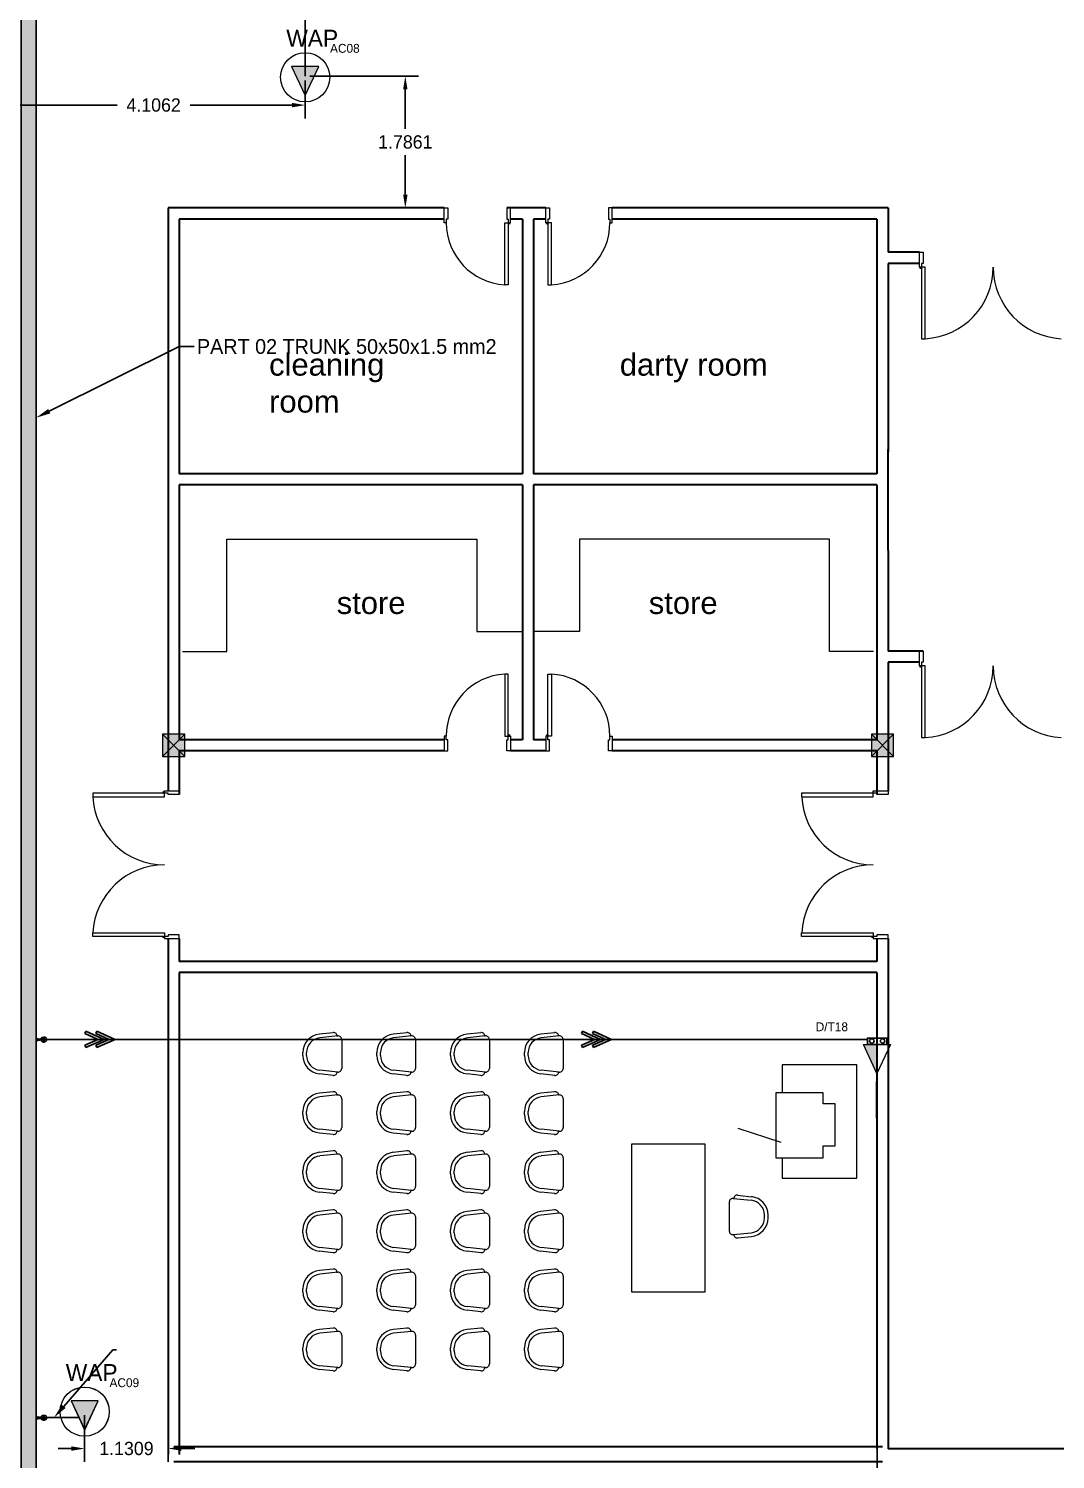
# Model space of a CAD drawing. Extents: x -3700 to 3801, y 313 to 399.
# Drawn here: x 15.43 to 29.34, y 348.53 to 367.9 of the extents above; entities that cross this region are included whole.
import ezdxf
from ezdxf import colors
from ezdxf.entities.mleader import LeaderData, LeaderLine
from ezdxf.enums import TextEntityAlignment as Align
from ezdxf.math import Vec2, Vec3

# ---------------------------------------------------------------- set-up
doc = ezdxf.new("R2010")
doc.units = 0
doc.header["$LTSCALE"] = 0.15
doc.linetypes.add('CONTINOUS', pattern=[0])
doc.layers.get('0').update_dxf_attribs({"color": 252})
doc.layers.get('Defpoints').update_dxf_attribs({"color": 252})
for name, color, linetype, lineweight in [('0 LEGEND', 140, 'Continuous', 0), ('anal', 252, 'Continuous', 20), ('DOOR', 252, 'Continuous', 20), ('EL-PULL BOX-50', 3, 'Continuous', 0), ('elev', 252, 'Continuous', 9), ('FUR', 252, 'Continuous', 9), ('sofa', 252, 'Continuous', 9), ('T-STRUCTURED', 7, 'Continuous', 0), ('TMG-LC-ACCEORISE', 1, 'Continuous', 0), ('wall', 252, 'Continuous', 30)]:
    doc.layers.add(name, color=color, linetype=linetype, lineweight=lineweight)
for name, color, linetype in [('0 sockets', 252, 'Continuous'), ('0 sound', 252, 'Continuous'), ('0 WIRINF', 2, 'Continuous'), ('AUTOINCR', 7, 'Continuous'), ('CPTOOLS-TRAY', 1, 'Continuous'), ('d1', 252, 'Continuous'), ('grocol', 252, 'Continuous')]:
    doc.layers.add(name, color=color, linetype=linetype)
doc.dimstyles.get("Standard").update_dxf_attribs({"dimtxt": 0.18, "dimasz": 0.18, "dimexe": 0.18, "dimexo": 0.0625, "dimgap": 0.09, "dimtad": 0, "dimtih": 1, "dimtoh": 1, "dimdec": 4, "dimzin": 0, "dimdsep": 46, "dimtxsty": 'Standard', "dimcen": 0.09, "dimadec": 0, "dimazin": 0, "dimtfac": 1, "dimtdec": 4, "dimtofl": 0, "dimtmove": 0, "dimatfit": 3, "dimfxl": 1, "dimtolj": 1, "dimtzin": 0, "dimarcsym": 0})

# ---------------------------------------------------------------- blocks, each defined once
blk = doc.blocks.new('ARCH')
at = {"layer": 'anal'}
for points in [[(17.55, 358.35), (17.25, 358.35), (17.25, 358.05), (17.55, 358.05)], [(27.15, 358.35), (26.85, 358.35), (26.85, 358.05), (27.15, 358.05)]]:
    blk.add_hatch(color=256, dxfattribs=at).paths.add_polyline_path(points)
for p, q in [((17.25, 358.35), (17.55, 358.05)), ((17.55, 358.35), (17.25, 358.05)), ((17.55, 358.35), (17.25, 358.35)), ((17.25, 358.35), (17.25, 358.05)), ((17.55, 358.05), (17.55, 358.35)), ((26.85, 358.35), (27.15, 358.05)), ((27.15, 358.35), (26.85, 358.05)), ((27.15, 358.35), (26.85, 358.35)), ((26.85, 358.35), (26.85, 358.05)), ((27.15, 358.05), (27.15, 358.35)), ((17.25, 358.05), (17.55, 358.05)), ((26.85, 358.05), (27.15, 358.05))]:
    blk.add_line(p, q, dxfattribs=at)
at = {"layer": 'DOOR'}
for points in [[(21.091, 365.275), (21.061, 365.275), (21.061, 365.475), (21.111, 365.475), (21.111, 365.325), (21.091, 365.325)], [(21.931, 365.275), (21.961, 365.275), (21.961, 365.475), (21.911, 365.475), (21.911, 365.325), (21.931, 365.325)], [(22.469, 365.275), (22.439, 365.275), (22.439, 365.475), (22.489, 365.475), (22.489, 365.325), (22.469, 365.325)], [(23.309, 365.275), (23.339, 365.275), (23.339, 365.475), (23.289, 365.475), (23.289, 365.325), (23.309, 365.325)], [(21.931, 365.275), (21.931, 364.435), (21.883, 364.435), (21.883, 365.275)], [(22.469, 365.275), (22.469, 364.435), (22.517, 364.435), (22.517, 365.275)], [(27.529, 364.675), (27.499, 364.675), (27.499, 364.875), (27.549, 364.875), (27.549, 364.725), (27.529, 364.725)], [(27.529, 364.675), (27.529, 363.705), (27.579, 363.705), (27.579, 364.675)], [(27.529, 359.275), (27.499, 359.275), (27.499, 359.475), (27.549, 359.475), (27.549, 359.325), (27.529, 359.325)], [(21.931, 358.325), (21.931, 359.165), (21.883, 359.165), (21.883, 358.325)], [(22.469, 358.325), (22.469, 359.165), (22.517, 359.165), (22.517, 358.325)], [(27.529, 359.275), (27.529, 358.305), (27.579, 358.305), (27.579, 359.275)], [(21.091, 358.325), (21.061, 358.325), (21.061, 358.125), (21.111, 358.125), (21.111, 358.275), (21.091, 358.275)], [(21.931, 358.325), (21.961, 358.325), (21.961, 358.125), (21.911, 358.125), (21.911, 358.275), (21.931, 358.275)], [(22.469, 358.325), (22.439, 358.325), (22.439, 358.125), (22.489, 358.125), (22.489, 358.275), (22.469, 358.275)], [(23.309, 358.325), (23.339, 358.325), (23.339, 358.125), (23.289, 358.125), (23.289, 358.275), (23.309, 358.275)], [(17.275, 357.553), (16.305, 357.553), (16.305, 357.503), (17.275, 357.503)], [(17.275, 357.553), (17.275, 357.583), (17.475, 357.583), (17.475, 357.533), (17.325, 357.533), (17.325, 357.553)], [(26.875, 357.553), (25.905, 357.553), (25.905, 357.503), (26.875, 357.503)], [(26.875, 357.553), (26.875, 357.583), (27.075, 357.583), (27.075, 357.533), (26.925, 357.533), (26.925, 357.553)], [(17.275, 355.613), (16.305, 355.613), (16.305, 355.663), (17.275, 355.663)], [(26.875, 355.613), (25.905, 355.613), (25.905, 355.663), (26.875, 355.663)], [(17.275, 355.613), (17.275, 355.583), (17.475, 355.583), (17.475, 355.633), (17.325, 355.633), (17.325, 355.613)], [(26.875, 355.613), (26.875, 355.583), (27.075, 355.583), (27.075, 355.633), (26.925, 355.633), (26.925, 355.613)]]:
    blk.add_lwpolyline(points, close=True, dxfattribs=at)
for centre in [(21.941, 365.265), (22.459, 365.265), (27.519, 364.665), (27.519, 359.265), (21.941, 358.335), (22.459, 358.335), (17.265, 357.563), (17.265, 355.603), (26.865, 355.603)]:
    blk.add_circle(centre, 0.01, dxfattribs=at)
for centre, radius, start, end in [((21.936, 365.278), 0.845, 180.2218, 266.3889), ((22.464, 365.278), 0.845, 273.6111, 359.7782), ((27.529, 364.675), 0.971, 272.9508, 0), ((29.471, 364.675), 0.971, 180, 267.0492), ((21.936, 358.322), 0.845, 93.6111, 179.7782), ((22.464, 358.322), 0.845, 0.2218, 86.3889), ((27.529, 359.275), 0.971, 272.9508, 0), ((29.471, 359.275), 0.971, 180, 267.0492), ((17.275, 357.553), 0.971, 182.9508, 270), ((26.875, 357.553), 0.971, 182.9508, 270), ((17.275, 355.611), 0.971, 90, 177.0492), ((26.875, 355.611), 0.971, 90, 177.0492)]:
    blk.add_arc(centre, radius, start, end, dxfattribs=at)
at = {"layer": 'elev', "ltscale": 0.5}
for p, q in [((26.651, 353.873), (25.642, 353.873)), ((25.642, 353.873), (25.642, 353.493)), ((26.651, 352.339), (26.651, 353.873)), ((25.555, 353.493), (25.555, 352.617)), ((26.198, 353.493), (25.555, 353.493)), ((26.198, 353.347), (26.198, 353.493)), ((26.359, 353.347), (26.198, 353.347)), ((26.359, 352.777), (26.359, 353.347)), ((25.628, 352.821), (25.043, 353.011)), ((26.198, 352.777), (26.359, 352.777)), ((26.198, 352.617), (26.198, 352.777)), ((25.555, 352.617), (26.198, 352.617)), ((25.642, 352.617), (25.642, 352.339)), ((25.642, 352.339), (26.651, 352.339))]:
    blk.add_line(p, q, dxfattribs=at)
at = {"layer": 'FUR'}
for p, q in [((19.56, 354.309), (19.373, 354.289)), ((20.56, 354.309), (20.373, 354.289)), ((21.56, 354.309), (21.373, 354.289)), ((22.56, 354.309), (22.373, 354.289)), ((19.621, 354.266), (19.379, 354.24)), ((19.675, 354.216), (19.675, 353.825)), ((20.621, 354.266), (20.379, 354.24)), ((20.675, 354.216), (20.675, 353.825)), ((21.621, 354.266), (21.379, 354.24)), ((21.675, 354.216), (21.675, 353.825)), ((22.621, 354.266), (22.379, 354.24)), ((22.675, 354.216), (22.675, 353.825)), ((19.15, 354), (19.15, 354.041)), ((19.2, 354), (19.2, 354.041)), ((20.15, 354), (20.15, 354.041)), ((20.2, 354), (20.2, 354.041)), ((21.15, 354), (21.15, 354.041)), ((21.2, 354), (21.2, 354.041)), ((22.15, 354), (22.15, 354.041)), ((22.2, 354), (22.2, 354.041)), ((19.56, 353.731), (19.373, 353.751)), ((19.621, 353.775), (19.379, 353.801)), ((20.56, 353.731), (20.373, 353.751)), ((20.621, 353.775), (20.379, 353.801)), ((21.56, 353.731), (21.373, 353.751)), ((21.621, 353.775), (21.379, 353.801)), ((22.56, 353.731), (22.373, 353.751)), ((22.621, 353.775), (22.379, 353.801)), ((19.56, 353.509), (19.373, 353.489)), ((19.621, 353.466), (19.379, 353.44)), ((19.675, 353.416), (19.675, 353.025)), ((20.56, 353.509), (20.373, 353.489)), ((20.621, 353.466), (20.379, 353.44)), ((20.675, 353.416), (20.675, 353.025)), ((21.56, 353.509), (21.373, 353.489)), ((21.621, 353.466), (21.379, 353.44)), ((21.675, 353.416), (21.675, 353.025)), ((22.56, 353.509), (22.373, 353.489)), ((22.621, 353.466), (22.379, 353.44)), ((22.675, 353.416), (22.675, 353.025)), ((19.15, 353.2), (19.15, 353.241)), ((19.2, 353.2), (19.2, 353.241)), ((20.15, 353.2), (20.15, 353.241)), ((20.2, 353.2), (20.2, 353.241)), ((21.15, 353.2), (21.15, 353.241)), ((21.2, 353.2), (21.2, 353.241)), ((22.15, 353.2), (22.15, 353.241)), ((22.2, 353.2), (22.2, 353.241)), ((19.56, 352.931), (19.373, 352.951)), ((19.621, 352.975), (19.379, 353.001)), ((20.56, 352.931), (20.373, 352.951)), ((20.621, 352.975), (20.379, 353.001)), ((21.56, 352.931), (21.373, 352.951)), ((21.621, 352.975), (21.379, 353.001)), ((22.56, 352.931), (22.373, 352.951)), ((22.621, 352.975), (22.379, 353.001)), ((23.6, 352.8), (23.6, 350.8)), ((24.6, 352.8), (23.6, 352.8)), ((24.6, 350.8), (24.6, 352.8)), ((19.56, 352.709), (19.373, 352.689)), ((19.621, 352.666), (19.379, 352.64)), ((19.675, 352.616), (19.675, 352.225)), ((20.56, 352.709), (20.373, 352.689)), ((20.621, 352.666), (20.379, 352.64)), ((20.675, 352.616), (20.675, 352.225)), ((21.56, 352.709), (21.373, 352.689)), ((21.621, 352.666), (21.379, 352.64)), ((21.675, 352.616), (21.675, 352.225)), ((22.56, 352.709), (22.373, 352.689)), ((22.621, 352.666), (22.379, 352.64)), ((22.675, 352.616), (22.675, 352.225)), ((19.15, 352.4), (19.15, 352.441)), ((19.2, 352.4), (19.2, 352.441)), ((20.15, 352.4), (20.15, 352.441)), ((20.2, 352.4), (20.2, 352.441)), ((21.15, 352.4), (21.15, 352.441)), ((21.2, 352.4), (21.2, 352.441)), ((22.15, 352.4), (22.15, 352.441)), ((22.2, 352.4), (22.2, 352.441)), ((19.621, 352.175), (19.379, 352.201)), ((20.621, 352.175), (20.379, 352.201)), ((21.621, 352.175), (21.379, 352.201)), ((22.621, 352.175), (22.379, 352.201)), ((19.56, 352.131), (19.373, 352.151)), ((20.56, 352.131), (20.373, 352.151)), ((21.56, 352.131), (21.373, 352.151)), ((22.56, 352.131), (22.373, 352.151)), ((24.925, 352.016), (24.925, 351.625)), ((24.979, 352.066), (25.221, 352.04)), ((25.04, 352.109), (25.227, 352.089)), ((19.56, 351.909), (19.373, 351.889)), ((19.621, 351.866), (19.379, 351.84)), ((19.675, 351.816), (19.675, 351.425)), ((20.56, 351.909), (20.373, 351.889)), ((20.621, 351.866), (20.379, 351.84)), ((20.675, 351.816), (20.675, 351.425)), ((21.56, 351.909), (21.373, 351.889)), ((21.621, 351.866), (21.379, 351.84)), ((21.675, 351.816), (21.675, 351.425)), ((22.56, 351.909), (22.373, 351.889)), ((22.621, 351.866), (22.379, 351.84)), ((22.675, 351.816), (22.675, 351.425)), ((25.4, 351.8), (25.4, 351.841)), ((25.45, 351.8), (25.45, 351.841)), ((19.15, 351.6), (19.15, 351.641)), ((19.2, 351.6), (19.2, 351.641)), ((20.15, 351.6), (20.15, 351.641)), ((20.2, 351.6), (20.2, 351.641)), ((21.15, 351.6), (21.15, 351.641)), ((21.2, 351.6), (21.2, 351.641)), ((22.15, 351.6), (22.15, 351.641)), ((22.2, 351.6), (22.2, 351.641)), ((24.979, 351.575), (25.221, 351.601)), ((19.621, 351.375), (19.379, 351.401)), ((20.621, 351.375), (20.379, 351.401)), ((21.621, 351.375), (21.379, 351.401)), ((22.621, 351.375), (22.379, 351.401)), ((25.04, 351.531), (25.227, 351.551)), ((19.56, 351.331), (19.373, 351.351)), ((20.56, 351.331), (20.373, 351.351)), ((21.56, 351.331), (21.373, 351.351)), ((22.56, 351.331), (22.373, 351.351)), ((19.56, 351.109), (19.373, 351.089)), ((19.621, 351.066), (19.379, 351.04)), ((19.675, 351.016), (19.675, 350.625)), ((20.56, 351.109), (20.373, 351.089)), ((20.621, 351.066), (20.379, 351.04)), ((20.675, 351.016), (20.675, 350.625)), ((21.56, 351.109), (21.373, 351.089)), ((21.621, 351.066), (21.379, 351.04)), ((21.675, 351.016), (21.675, 350.625)), ((22.56, 351.109), (22.373, 351.089)), ((22.621, 351.066), (22.379, 351.04)), ((22.675, 351.016), (22.675, 350.625)), ((19.15, 350.8), (19.15, 350.841)), ((19.2, 350.8), (19.2, 350.841)), ((20.15, 350.8), (20.15, 350.841)), ((20.2, 350.8), (20.2, 350.841)), ((21.15, 350.8), (21.15, 350.841)), ((21.2, 350.8), (21.2, 350.841)), ((22.15, 350.8), (22.15, 350.841)), ((22.2, 350.8), (22.2, 350.841)), ((23.6, 350.8), (24.6, 350.8)), ((19.56, 350.531), (19.373, 350.551)), ((19.621, 350.575), (19.379, 350.601)), ((20.56, 350.531), (20.373, 350.551)), ((20.621, 350.575), (20.379, 350.601)), ((21.56, 350.531), (21.373, 350.551)), ((21.621, 350.575), (21.379, 350.601)), ((22.56, 350.531), (22.373, 350.551)), ((22.621, 350.575), (22.379, 350.601)), ((19.56, 350.309), (19.373, 350.289)), ((19.621, 350.266), (19.379, 350.24)), ((20.56, 350.309), (20.373, 350.289)), ((20.621, 350.266), (20.379, 350.24)), ((21.56, 350.309), (21.373, 350.289)), ((21.621, 350.266), (21.379, 350.24)), ((22.56, 350.309), (22.373, 350.289)), ((22.621, 350.266), (22.379, 350.24)), ((19.15, 350), (19.15, 350.041)), ((19.2, 350), (19.2, 350.041)), ((19.675, 350.216), (19.675, 349.825)), ((20.15, 350), (20.15, 350.041)), ((20.2, 350), (20.2, 350.041)), ((20.675, 350.216), (20.675, 349.825)), ((21.15, 350), (21.15, 350.041)), ((21.2, 350), (21.2, 350.041)), ((21.675, 350.216), (21.675, 349.825)), ((22.15, 350), (22.15, 350.041)), ((22.2, 350), (22.2, 350.041)), ((22.675, 350.216), (22.675, 349.825)), ((19.56, 349.731), (19.373, 349.751)), ((19.621, 349.775), (19.379, 349.801)), ((20.56, 349.731), (20.373, 349.751)), ((20.621, 349.775), (20.379, 349.801)), ((21.56, 349.731), (21.373, 349.751)), ((21.621, 349.775), (21.379, 349.801)), ((22.56, 349.731), (22.373, 349.751)), ((22.621, 349.775), (22.379, 349.801))]:
    blk.add_line(p, q, dxfattribs=at)
for centre, radius, start, end in [((19.565, 354.26), 0.05, 0, 96.143), ((20.565, 354.26), 0.05, 0, 96.143), ((21.565, 354.26), 0.05, 0, 96.143), ((22.565, 354.26), 0.05, 0, 96.143), ((19.4, 354.041), 0.25, 96.143, 180), ((19.4, 354.041), 0.2, 96.143, 180), ((19.625, 354.216), 0.05, 0, 94.9697), ((20.4, 354.041), 0.25, 96.143, 180), ((20.4, 354.041), 0.2, 96.143, 180), ((20.625, 354.216), 0.05, 0, 94.9697), ((21.4, 354.041), 0.25, 96.143, 180), ((21.4, 354.041), 0.2, 96.143, 180), ((21.625, 354.216), 0.05, 0, 94.9697), ((22.4, 354.041), 0.25, 96.143, 180), ((22.4, 354.041), 0.2, 96.143, 180), ((22.625, 354.216), 0.05, 0, 94.9697), ((19.4, 354), 0.25, 180, 263.857), ((19.4, 354), 0.2, 180, 263.857), ((20.4, 354), 0.25, 180, 263.857), ((20.4, 354), 0.2, 180, 263.857), ((21.4, 354), 0.25, 180, 263.857), ((21.4, 354), 0.2, 180, 263.857), ((22.4, 354), 0.25, 180, 263.857), ((22.4, 354), 0.2, 180, 263.857), ((19.565, 353.781), 0.05, 263.857, 0), ((19.625, 353.825), 0.05, 265.0303, 0), ((20.565, 353.781), 0.05, 263.857, 0), ((20.625, 353.825), 0.05, 265.0303, 0), ((21.565, 353.781), 0.05, 263.857, 0), ((21.625, 353.825), 0.05, 265.0303, 0), ((22.565, 353.781), 0.05, 263.857, 0), ((22.625, 353.825), 0.05, 265.0303, 0), ((19.4, 353.241), 0.25, 96.143, 180), ((19.4, 353.241), 0.2, 96.143, 180), ((19.565, 353.46), 0.05, 0, 96.143), ((19.625, 353.416), 0.05, 0, 94.9697), ((20.4, 353.241), 0.25, 96.143, 180), ((20.4, 353.241), 0.2, 96.143, 180), ((20.565, 353.46), 0.05, 0, 96.143), ((20.625, 353.416), 0.05, 0, 94.9697), ((21.4, 353.241), 0.25, 96.143, 180), ((21.4, 353.241), 0.2, 96.143, 180), ((21.565, 353.46), 0.05, 0, 96.143), ((21.625, 353.416), 0.05, 0, 94.9697), ((22.4, 353.241), 0.25, 96.143, 180), ((22.4, 353.241), 0.2, 96.143, 180), ((22.565, 353.46), 0.05, 0, 96.143), ((22.625, 353.416), 0.05, 0, 94.9697), ((19.4, 353.2), 0.25, 180, 263.857), ((19.4, 353.2), 0.2, 180, 263.857), ((20.4, 353.2), 0.25, 180, 263.857), ((20.4, 353.2), 0.2, 180, 263.857), ((21.4, 353.2), 0.25, 180, 263.857), ((21.4, 353.2), 0.2, 180, 263.857), ((22.4, 353.2), 0.25, 180, 263.857), ((22.4, 353.2), 0.2, 180, 263.857), ((19.565, 352.981), 0.05, 263.857, 0), ((19.625, 353.025), 0.05, 265.0303, 0), ((20.565, 352.981), 0.05, 263.857, 0), ((20.625, 353.025), 0.05, 265.0303, 0), ((21.565, 352.981), 0.05, 263.857, 0), ((21.625, 353.025), 0.05, 265.0303, 0), ((22.565, 352.981), 0.05, 263.857, 0), ((22.625, 353.025), 0.05, 265.0303, 0), ((19.4, 352.441), 0.25, 96.143, 180), ((19.4, 352.441), 0.2, 96.143, 180), ((19.565, 352.66), 0.05, 0, 96.143), ((19.625, 352.616), 0.05, 0, 94.9697), ((20.4, 352.441), 0.25, 96.143, 180), ((20.4, 352.441), 0.2, 96.143, 180), ((20.565, 352.66), 0.05, 0, 96.143), ((20.625, 352.616), 0.05, 0, 94.9697), ((21.4, 352.441), 0.25, 96.143, 180), ((21.4, 352.441), 0.2, 96.143, 180), ((21.565, 352.66), 0.05, 0, 96.143), ((21.625, 352.616), 0.05, 0, 94.9697), ((22.4, 352.441), 0.25, 96.143, 180), ((22.4, 352.441), 0.2, 96.143, 180), ((22.565, 352.66), 0.05, 0, 96.143), ((22.625, 352.616), 0.05, 0, 94.9697), ((19.4, 352.4), 0.25, 180, 263.857), ((19.4, 352.4), 0.2, 180, 263.857), ((20.4, 352.4), 0.25, 180, 263.857), ((20.4, 352.4), 0.2, 180, 263.857), ((21.4, 352.4), 0.25, 180, 263.857), ((21.4, 352.4), 0.2, 180, 263.857), ((22.4, 352.4), 0.25, 180, 263.857), ((22.4, 352.4), 0.2, 180, 263.857), ((19.565, 352.181), 0.05, 263.857, 0), ((19.625, 352.225), 0.05, 265.0303, 0), ((20.565, 352.181), 0.05, 263.857, 0), ((20.625, 352.225), 0.05, 265.0303, 0), ((21.565, 352.181), 0.05, 263.857, 0), ((21.625, 352.225), 0.05, 265.0303, 0), ((22.565, 352.181), 0.05, 263.857, 0), ((22.625, 352.225), 0.05, 265.0303, 0), ((24.975, 352.016), 0.05, 85.0303, 180), ((25.035, 352.06), 0.05, 83.857, 180), ((25.2, 351.841), 0.2, 0, 83.857), ((25.2, 351.841), 0.25, 0, 83.857), ((19.4, 351.641), 0.25, 96.143, 180), ((19.4, 351.641), 0.2, 96.143, 180), ((19.565, 351.86), 0.05, 0, 96.143), ((19.625, 351.816), 0.05, 0, 94.9697), ((20.4, 351.641), 0.25, 96.143, 180), ((20.4, 351.641), 0.2, 96.143, 180), ((20.565, 351.86), 0.05, 0, 96.143), ((20.625, 351.816), 0.05, 0, 94.9697), ((21.4, 351.641), 0.25, 96.143, 180), ((21.4, 351.641), 0.2, 96.143, 180), ((21.565, 351.86), 0.05, 0, 96.143), ((21.625, 351.816), 0.05, 0, 94.9697), ((22.4, 351.641), 0.25, 96.143, 180), ((22.4, 351.641), 0.2, 96.143, 180), ((22.565, 351.86), 0.05, 0, 96.143), ((22.625, 351.816), 0.05, 0, 94.9697), ((25.2, 351.8), 0.2, 276.143, 0), ((25.2, 351.8), 0.25, 276.143, 0), ((19.4, 351.6), 0.25, 180, 263.857), ((19.4, 351.6), 0.2, 180, 263.857), ((20.4, 351.6), 0.25, 180, 263.857), ((20.4, 351.6), 0.2, 180, 263.857), ((21.4, 351.6), 0.25, 180, 263.857), ((21.4, 351.6), 0.2, 180, 263.857), ((22.4, 351.6), 0.25, 180, 263.857), ((22.4, 351.6), 0.2, 180, 263.857), ((24.975, 351.625), 0.05, 180, 274.9697), ((19.625, 351.425), 0.05, 265.0303, 0), ((20.625, 351.425), 0.05, 265.0303, 0), ((21.625, 351.425), 0.05, 265.0303, 0), ((22.625, 351.425), 0.05, 265.0303, 0), ((25.035, 351.581), 0.05, 180, 276.143), ((19.565, 351.381), 0.05, 263.857, 0), ((20.565, 351.381), 0.05, 263.857, 0), ((21.565, 351.381), 0.05, 263.857, 0), ((22.565, 351.381), 0.05, 263.857, 0), ((19.4, 350.841), 0.25, 96.143, 180), ((19.4, 350.841), 0.2, 96.143, 180), ((19.565, 351.06), 0.05, 0, 96.143), ((19.625, 351.016), 0.05, 0, 94.9697), ((20.4, 350.841), 0.25, 96.143, 180), ((20.4, 350.841), 0.2, 96.143, 180), ((20.565, 351.06), 0.05, 0, 96.143), ((20.625, 351.016), 0.05, 0, 94.9697), ((21.4, 350.841), 0.25, 96.143, 180), ((21.4, 350.841), 0.2, 96.143, 180), ((21.565, 351.06), 0.05, 0, 96.143), ((21.625, 351.016), 0.05, 0, 94.9697), ((22.4, 350.841), 0.25, 96.143, 180), ((22.4, 350.841), 0.2, 96.143, 180), ((22.565, 351.06), 0.05, 0, 96.143), ((22.625, 351.016), 0.05, 0, 94.9697), ((19.4, 350.8), 0.25, 180, 263.857), ((19.4, 350.8), 0.2, 180, 263.857), ((19.625, 350.625), 0.05, 265.0303, 0), ((20.4, 350.8), 0.25, 180, 263.857), ((20.4, 350.8), 0.2, 180, 263.857), ((20.625, 350.625), 0.05, 265.0303, 0), ((21.4, 350.8), 0.25, 180, 263.857), ((21.4, 350.8), 0.2, 180, 263.857), ((21.625, 350.625), 0.05, 265.0303, 0), ((22.4, 350.8), 0.25, 180, 263.857), ((22.4, 350.8), 0.2, 180, 263.857), ((22.625, 350.625), 0.05, 265.0303, 0), ((19.565, 350.581), 0.05, 263.857, 0), ((20.565, 350.581), 0.05, 263.857, 0), ((21.565, 350.581), 0.05, 263.857, 0), ((22.565, 350.581), 0.05, 263.857, 0), ((19.4, 350.041), 0.25, 96.143, 180), ((19.4, 350.041), 0.2, 96.143, 180), ((19.565, 350.26), 0.05, 0, 96.143), ((19.625, 350.216), 0.05, 0, 94.9697), ((20.4, 350.041), 0.25, 96.143, 180), ((20.4, 350.041), 0.2, 96.143, 180), ((20.565, 350.26), 0.05, 0, 96.143), ((20.625, 350.216), 0.05, 0, 94.9697), ((21.4, 350.041), 0.25, 96.143, 180), ((21.4, 350.041), 0.2, 96.143, 180), ((21.565, 350.26), 0.05, 0, 96.143), ((21.625, 350.216), 0.05, 0, 94.9697), ((22.4, 350.041), 0.25, 96.143, 180), ((22.4, 350.041), 0.2, 96.143, 180), ((22.565, 350.26), 0.05, 0, 96.143), ((22.625, 350.216), 0.05, 0, 94.9697), ((19.4, 350), 0.25, 180, 263.857), ((19.4, 350), 0.2, 180, 263.857), ((20.4, 350), 0.25, 180, 263.857), ((20.4, 350), 0.2, 180, 263.857), ((21.4, 350), 0.25, 180, 263.857), ((21.4, 350), 0.2, 180, 263.857), ((22.4, 350), 0.25, 180, 263.857), ((22.4, 350), 0.2, 180, 263.857), ((19.565, 349.781), 0.05, 263.857, 0), ((19.625, 349.825), 0.05, 265.0303, 0), ((20.565, 349.781), 0.05, 263.857, 0), ((20.625, 349.825), 0.05, 265.0303, 0), ((21.565, 349.781), 0.05, 263.857, 0), ((21.625, 349.825), 0.05, 265.0303, 0), ((22.565, 349.781), 0.05, 263.857, 0), ((22.625, 349.825), 0.05, 265.0303, 0)]:
    blk.add_arc(centre, radius, start, end, dxfattribs=at)
at = {"layer": 'grocol', "ltscale": 0.5}
blk.add_line((26.927, 344.826), (26.927, 348.67), dxfattribs=at)
at = {"layer": 'sofa'}
for p, q in [((18.12, 360.992), (21.506, 360.992)), ((18.12, 359.471), (18.12, 360.992)), ((21.506, 360.992), (21.506, 359.743)), ((22.894, 360.992), (22.894, 359.743)), ((26.28, 360.992), (22.894, 360.992)), ((26.28, 359.471), (26.28, 360.992)), ((21.506, 359.743), (22.125, 359.743)), ((22.894, 359.743), (22.275, 359.743)), ((17.52, 359.471), (18.12, 359.471)), ((26.88, 359.471), (26.28, 359.471))]:
    blk.add_line(p, q, dxfattribs=at)
at = {"layer": 'wall'}
for p, q in [((17.325, 365.475), (17.325, 357.583)), ((21.061, 365.475), (17.325, 365.475)), ((22.439, 365.475), (21.911, 365.475)), ((27.075, 365.475), (23.339, 365.475)), ((27.075, 365.475), (27, 365.475)), ((27.075, 365.475), (27.075, 364.875)), ((17.475, 365.325), (17.475, 361.875)), ((21.061, 365.325), (17.475, 365.325)), ((17.475, 365.325), (17.475, 364.275)), ((22.125, 365.325), (21.961, 365.325)), ((22.125, 365.325), (22.125, 361.875)), ((22.275, 365.325), (22.275, 361.875)), ((22.439, 365.325), (22.275, 365.325)), ((22.439, 365.325), (22.275, 365.325)), ((23.925, 365.325), (23.339, 365.325)), ((23.925, 365.325), (23.339, 365.325)), ((26.925, 365.325), (23.339, 365.325)), ((26.925, 365.325), (26.925, 361.875)), ((26.925, 365.325), (26.925, 361.875)), ((27.075, 365.325), (27.075, 364.875)), ((27.499, 364.875), (27.075, 364.875)), ((27.075, 364.725), (27.075, 363.075)), ((27.075, 364.725), (27.075, 362.175)), ((27.499, 364.725), (27.075, 364.725)), ((17.475, 364.125), (17.475, 361.875)), ((26.925, 364.125), (26.925, 361.875)), ((27.074, 362.204), (27.075, 359.475)), ((22.125, 361.875), (17.475, 361.875)), ((26.925, 361.875), (22.275, 361.875)), ((22.125, 361.725), (17.475, 361.725)), ((17.475, 361.725), (17.475, 360.675)), ((17.475, 361.725), (17.475, 358.275)), ((22.125, 361.725), (22.125, 358.275)), ((26.925, 361.725), (22.275, 361.725)), ((22.275, 361.725), (22.275, 358.275)), ((26.925, 361.725), (26.925, 360.675)), ((26.925, 361.725), (26.925, 358.275)), ((27.549, 359.475), (27.075, 359.475)), ((27.499, 359.325), (27.075, 359.325)), ((27.075, 359.325), (27.075, 358.275)), ((21.061, 358.275), (17.475, 358.275)), ((22.125, 358.275), (21.961, 358.275)), ((22.439, 358.275), (22.275, 358.275)), ((23.925, 358.275), (23.339, 358.275)), ((26.925, 358.275), (23.911, 358.275)), ((27.075, 358.282), (27.075, 357.583)), ((27.075, 358.282), (27.075, 357.583)), ((21.061, 358.125), (17.475, 358.125)), ((17.475, 358.125), (17.475, 357.533)), ((22.439, 358.125), (21.961, 358.125)), ((23.925, 358.125), (23.339, 358.125)), ((26.925, 358.125), (23.917, 358.125)), ((26.925, 358.125), (26.925, 357.533)), ((26.925, 358.125), (26.925, 357.533)), ((17.325, 355.583), (17.325, 348.6)), ((17.475, 355.583), (17.475, 355.275)), ((26.925, 355.583), (26.925, 355.275)), ((27.075, 355.583), (27.075, 348.675)), ((23.925, 355.275), (17.475, 355.275)), ((26.925, 355.275), (23.858, 355.275)), ((26.925, 355.451), (26.925, 355.275)), ((27.075, 355.401), (27.075, 352.8)), ((24, 355.125), (17.475, 355.125)), ((17.475, 355.125), (17.475, 348.6)), ((26.925, 355.125), (24, 355.125)), ((26.925, 355.125), (26.925, 354.525)), ((26.925, 355.125), (26.925, 354.525)), ((26.925, 354.525), (26.925, 353.75)), ((26.925, 354.525), (26.925, 353.75)), ((26.925, 353.823), (26.925, 352.983)), ((26.925, 353.65), (26.925, 353.15)), ((26.925, 353.15), (26.925, 353.65)), ((26.925, 353.65), (26.925, 353.15)), ((26.925, 353.65), (26.925, 353.15)), ((26.925, 353.05), (26.925, 348.675)), ((26.925, 353.05), (26.925, 352.8)), ((27, 348.7), (17.4, 348.7)), ((27, 348.5), (17.4, 348.5)), ((29.925, 348.675), (27.075, 348.675))]:
    blk.add_line(p, q, dxfattribs=at)
at = {"layer": 'd1', "char_height": 0.3, "width": 2.4256, "attachment_point": 1}
for s, insert in [('{\\fArial|b0|i0|c0|p34;cleaning room}', (18.692, 363.505)), ('{\\fArial|b0|i0|c0|p34;darty room}', (23.442, 363.505)), ('{\\fArial|b0|i0|c0|p34;store}', (19.608, 360.278)), ('{\\fArial|b0|i0|c0|p34;store}', (23.835, 360.278))]:
    blk.add_mtext(s, dxfattribs=dict(at, insert=insert))
blk = doc.blocks.new('DAR-DB112-B1-TI0003_dwg__U74-18406553-LEGEND')
at = {"layer": 'T-STRUCTURED'}
blk.add_hatch(color=256, dxfattribs=at).paths.add_polyline_path([(0, 0), (0, 295), (-138, 295)])
blk.add_line((0, 295), (0, 0), dxfattribs=at)
at = {"layer": 'T-STRUCTURED', "flags": 128}
blk.add_lwpolyline([(138, 295), (0, 0), (-138, 295)], close=True, dxfattribs=at)
blk = doc.blocks.new('data and tele')
h = blk.add_hatch()
h.set_pattern_fill('ANGLE', color=3)
h.set_pattern_definition([(0, (0, 0), (0, 6.985), [5.08, -1.905]), (90, (0, 0), (-6.985, 4e-16), [5.08, -1.905])])
h.paths.add_polyline_path([(0.106, 0.047, 1), (0.046, 0.047, 1)])
at = {"color": 3}
blk.add_lwpolyline([(-0.129, 0), (0.136, 0), (0.136, 0.086), (-0.129, 0.086)], close=True, dxfattribs=at)
for centre in [(-0.069, 0.047), (0.076, 0.047)]:
    blk.add_circle(centre, 0.03, dxfattribs=at)
at = {"xscale": 0.001331826653845942, "yscale": 0.001331826653845942, "zscale": 0.001331826653845942}
blk.add_blockref('DAR-DB112-B1-TI0003_dwg__U74-18406553-LEGEND', (0, -0.392), dxfattribs=at)
blk = doc.blocks.new('*U152')
at = {"layer": 'CPTOOLS-TRAY'}
h = blk.add_hatch(color=0, dxfattribs=at)
h.dxf.hatch_style = 1
h.paths.add_polyline_path([(0.1, 28.481), (-0.1, 28.481), (-0.1, 0), (0.1, 0)])
at = {"layer": 'CPTOOLS-TRAY', "color": 0}
blk.add_lwpolyline([(0.1, 28.481), (-0.1, 28.481), (-0.1, 0), (0.1, 0)], close=True, dxfattribs=at)
blk = doc.blocks.new('X4I0P7S6Y6')
at = {"layer": '0 sound', "color": 0, "rotation": 180}
blk.add_blockref('*U152', (15.435, 369.243), dxfattribs=at)
blk = doc.blocks.new('LEGEND_dwg_WAP-CEILING-1155327-TELECOMMUNICATION LEGEND_ GENERAL NOTES _SYMBOLS _ ABBREVIATIONS')
at = {"layer": 'T-STRUCTURED'}
blk.add_hatch(color=256, dxfattribs=at).paths.add_polyline_path([(0, -184), (-138, 111), (138, 111)], flags=0)
at = {"layer": 'T-STRUCTURED', "flags": 128}
blk.add_lwpolyline([(138, 111), (-138, 111), (0, -184)], close=True, dxfattribs=at)
at = {"layer": 'T-STRUCTURED'}
blk.add_circle((0, 0), 250, dxfattribs=at)
blk = doc.blocks.new('f10')
at = {"xscale": 0.01150579243575653, "yscale": 0.01150579243575653, "zscale": 0.01150579243575653}
blk.add_blockref('LEGEND_dwg_WAP-CEILING-1155327-TELECOMMUNICATION LEGEND_ GENERAL NOTES _SYMBOLS _ ABBREVIATIONS', (29.6, -78.29), dxfattribs=at)
at = {"color": 4}
blk.add_attdef('WAP', (27.39, -74.72), '', height=1.99, dxfattribs=at)
blk = doc.blocks.new('JUNCTION BOX 2')
at = {"layer": 'TMG-LC-ACCEORISE', "color": 1, "ltscale": 0.4}
blk.add_lwpolyline([(-27, -85), (27, -85, 0.198912), (40, -79), (54, -66, 0.198912), (59, -53), (59, 2, 0.198912), (54, 15), (40, 28, 0.198912), (27, 34), (-27, 34, 0.198912), (-40, 28), (-54, 15, 0.198912), (-60, 2), (-60, -25), (-60, -53, 0.198912), (-54, -66), (-40, -79, 0.198912)], format="xyb", close=True, dxfattribs=at)
for points in [[(-14, 34), (12, 34), (12, 20), (-14, 20)], [(-60, -12), (-60, -39), (-45, -39), (-45, -12)], [(-14, -85), (12, -85), (12, -71), (-14, -71)], [(59, -12), (59, -39), (45, -39), (45, -12)]]:
    blk.add_lwpolyline(points, close=True, dxfattribs=at)
at = {"layer": 'TMG-LC-ACCEORISE', "color": 1}
for points in [[(0, 7), (0, -58)], [(-32, -25), (32, -25)]]:
    blk.add_lwpolyline(points, dxfattribs=at)
blk.add_circle((0, -25), 32.2, dxfattribs=at)
blk = doc.blocks.new('EMT CON. ADAPTER')
at = {"linetype": 'CONTINOUS'}
for points in [[(-60, 25), (-60, -25), (-30, -25), (-30, 25)], [(0, 35), (-30, 35), (-30, -35), (0, -35)]]:
    blk.add_lwpolyline(points, close=True, dxfattribs=at)
blk = doc.blocks.new('WERG')
at = {"layer": '0 LEGEND', "color": 1, "ltscale": 0.05}
for p, q in [((-43, 16), (-43, -16)), ((-27, 26), (-33, 26)), ((-17, 17), (0, 17)), ((-17, -16), (-17, 16)), ((-33, -26), (-27, -26)), ((-17, -17), (0, -17))]:
    blk.add_line(p, q, dxfattribs=at)
for centre, start, end in [((-33, 16), 90.0002, 180.0002), ((-27, 16), 0.0002, 90.0002), ((-33, -16), 180.0002, 270.0002), ((-27, -16), 270.0002, 0.0002)]:
    blk.add_arc(centre, 10, start, end, dxfattribs=at)
blk = doc.blocks.new('*U175')
at = {"layer": '0 LEGEND', "ltscale": 0.05}
for p in [(-189, 0), (-146, 0), (-103, 0), (-60, 0)]:
    blk.add_blockref('WERG', p, dxfattribs=at)
at = {"layer": '0 LEGEND', "ltscale": 0.05, "xscale": -1, "rotation": 180}
blk.add_blockref('EMT CON. ADAPTER', (0, 0), dxfattribs=at)
blk = doc.blocks.new('S1')
at = {"layer": 'EL-PULL BOX-50', "extrusion": (0.013846, 0.000486541, 0.999904), "xscale": -0.0005741645735042099, "yscale": 0.0005741645735042092, "zscale": 0.0005741645735042062, "rotation": 272.0123928188969}
blk.add_blockref('JUNCTION BOX 2', (-0.091, -0.003, 0), dxfattribs=at)
at = {"layer": 'EL-PULL BOX-50', "xscale": -0.0004880398874785632, "yscale": 0.0004880398874785631, "zscale": 0.0004880398874785631, "rotation": 182.0125858119744}
blk.add_blockref('*U175', (0, 0), dxfattribs=at)
blk = doc.blocks.new('*U183')
at = {"layer": '0 sound', "color": 3, "xscale": 0.1157527098878497, "yscale": 0.1157527098878497, "zscale": 0.1157527098878497}
blk.add_blockref('f10', (12.768, 358.241), dxfattribs=at).add_auto_attribs({'WAP': 'WAP'})
blk = doc.blocks.new('*U184')
at = {"layer": '0 sound', "color": 3, "xscale": 0.1157527098878497, "yscale": 0.1157527098878497, "zscale": 0.1157527098878497}
blk.add_blockref('f10', (15.755, 376.307), dxfattribs=at).add_auto_attribs({'WAP': 'WAP'})
blk = doc.blocks.new('*U188')
at = {"layer": '0 sound', "color": 3}
blk.add_blockref('data and tele', (26.925, 354.15), dxfattribs=at)
blk = doc.blocks.new('*D220')
at = {"layer": '0 sound', "color": 0, "lineweight": -2, "transparency": 16777216}
for p, q in [((19.244, 367.261), (20.717, 367.261)), ((20.537, 367.081), (20.537, 366.548)), ((20.537, 365.655), (20.537, 366.188)), ((19.255, 365.475), (20.717, 365.475))]:
    blk.add_line(p, q, dxfattribs=at)
at = {"layer": '0 sound', "color": 0, "transparency": 16777216}
for points in [[(20.507, 367.081), (20.567, 367.081), (20.537, 367.261)], [(20.507, 365.655), (20.567, 365.655), (20.537, 365.475)]]:
    blk.add_solid(points, dxfattribs=at)
at = {"layer": 'Defpoints', "color": 0, "transparency": 16777216}
for p in [(19.181, 367.261), (19.193, 365.475), (20.537, 365.475)]:
    blk.add_point(p, dxfattribs=at)
at = {"layer": '0 sound', "color": 0, "transparency": 16777216, "insert": (20.537, 366.368), "char_height": 0.18, "attachment_point": 5}
blk.add_mtext('\\A1;1.7861', dxfattribs=at)
blk = doc.blocks.new('*D221')
at = {"layer": '0 sound', "color": 0, "lineweight": -2, "transparency": 16777216}
for p, q in [((15.075, 367.199), (15.075, 366.688)), ((19.181, 367.199), (19.181, 366.688)), ((15.255, 366.868), (16.633, 366.868)), ((19.001, 366.868), (17.623, 366.868))]:
    blk.add_line(p, q, dxfattribs=at)
at = {"layer": '0 sound', "color": 0, "transparency": 16777216}
for points in [[(15.255, 366.898), (15.255, 366.838), (15.075, 366.868)], [(19.001, 366.898), (19.001, 366.838), (19.181, 366.868)]]:
    blk.add_solid(points, dxfattribs=at)
at = {"layer": 'Defpoints', "color": 0, "transparency": 16777216}
for p in [(15.075, 367.261), (19.181, 367.261), (15.075, 366.868)]:
    blk.add_point(p, dxfattribs=at)
at = {"layer": '0 sound', "color": 0, "transparency": 16777216, "insert": (17.128, 366.868), "char_height": 0.18, "attachment_point": 5}
blk.add_mtext('\\A1;4.1062', dxfattribs=at)
blk = doc.blocks.new('*D222')
at = {"layer": '0 sound', "color": 0, "lineweight": -2, "transparency": 16777216}
for p, q in [((16.194, 349.132), (16.194, 348.499)), ((17.325, 349.132), (17.325, 348.499)), ((16.014, 348.679), (15.834, 348.679)), ((17.505, 348.679), (17.685, 348.679))]:
    blk.add_line(p, q, dxfattribs=at)
at = {"layer": '0 sound', "color": 0, "transparency": 16777216}
for points in [[(16.014, 348.709), (16.014, 348.649), (16.194, 348.679)], [(17.505, 348.709), (17.505, 348.649), (17.325, 348.679)]]:
    blk.add_solid(points, dxfattribs=at)
at = {"layer": 'Defpoints', "color": 0, "transparency": 16777216}
for p in [(16.194, 349.195), (17.325, 349.195), (17.325, 348.679)]:
    blk.add_point(p, dxfattribs=at)
at = {"layer": '0 sound', "color": 0, "transparency": 16777216, "insert": (16.76, 348.679), "char_height": 0.18, "attachment_point": 5}
blk.add_mtext('\\A1;1.1309', dxfattribs=at)
blk = doc.blocks.new('ds')
h = blk.add_hatch(color=2)
h.dxf.hatch_style = 1
h.paths.add_polyline_path([(0.259, 0.079), (0.245, 0.11), (0, 0), (0.245, -0.11), (0.259, -0.079), (0.084, 0)])
at = {"layer": '0 sockets', "color": 3}
for points in [[(0.245, -0.11), (0, 0), (0.245, 0.11)], [(0.259, -0.079), (0.084, 0), (0.259, 0.079)], [(0.259, 0.079), (0.245, 0.11)], [(0.259, -0.079), (0.245, -0.11)]]:
    blk.add_lwpolyline(points, dxfattribs=at)
blk = doc.blocks.new('qa')
h = blk.add_hatch(color=1)
h.dxf.hatch_style = 1
h.paths.add_polyline_path([(0.259, 0.079), (0.245, 0.11), (0, 0), (0.245, -0.11), (0.259, -0.079), (0.084, 0)])
h.paths.add_polyline_path([(0.408, 0.079), (0.394, 0.11), (0.149, 0), (0.394, -0.11), (0.408, -0.079), (0.233, 0)])
h = blk.add_hatch(color=1)
h.dxf.hatch_style = 1
h.paths.add_polyline_path([(0.259, 0.079), (0.245, 0.11), (0, 0), (0.245, -0.11), (0.259, -0.079), (0.084, 0)])
at = {"layer": '0 sockets', "color": 3}
for p in [(0, 0), (0.149, 0)]:
    blk.add_blockref('ds', p, dxfattribs=at)

msp = doc.modelspace()

# ---------------------------------------------------------------- linework, layer by layer
at = {"layer": '0 sockets', "color": 3}
for points in [[(19.18118, 367.26111), (19.18118, 368.89064)], [(26.79638, 354.21866), (15.64785, 354.21866)], [(16.11687, 349.09869), (15.64783, 349.09869)]]:
    msp.add_lwpolyline(points, dxfattribs=at)
msp.add_lwpolyline([(15.58695, 349.08647, 0.00507154), (15.58518, 349.08548, 0.00507154)], format="xyb", dxfattribs=at)

# ---------------------------------------------------------------- block references
at = {"xscale": 0.1157527098878497, "yscale": 0.1157527098878497, "zscale": 0.1157527098878497}
for p in [(15.75479, 376.30691), (12.7677, 358.24063)]:
    msp.add_blockref('f10', p, dxfattribs=at).add_auto_attribs({'WAP': 'WAP'})
at = {"layer": '0 sockets', "color": 3}
msp.add_blockref('ARCH', (0, 0), dxfattribs=at)
at = {"layer": '0 sound', "color": 1}
msp.add_blockref('X4I0P7S6Y6', (0, 0), dxfattribs=at)
at = {"layer": '0 sound', "color": 3}
for name, p in [('*U184', (0, 0)), ('data and tele', (26.925, 354.15)), ('*U188', (0, 0)), ('*U183', (0, 0))]:
    msp.add_blockref(name, p, dxfattribs=at)
for name, p, rotation in [('qa', (16.60534, 354.21866), 180), ('qa', (23.3317, 354.21866), 180), ('S1', (15.53485, 354.214), 179.6009749554088), ('S1', (15.53485, 349.09329), 179.6009749554088)]:
    msp.add_blockref(name, p, dxfattribs=dict(at, rotation=rotation))

# ---------------------------------------------------------------- texts
at = {"layer": 'AUTOINCR', "color": 1}
for s, p in [('AC08', (19.51755, 367.54059)), ('AC09', (16.53045, 349.47432))]:
    msp.add_text(s, height=0.12, dxfattribs=at).set_placement(p, align=Align.BOTTOM_LEFT)
msp.add_text('D/T18', height=0.12, dxfattribs=at).set_placement((26.53255, 354.29313), align=Align.BOTTOM_RIGHT)

# ---------------------------------------------------------------- dimensions: what is measured, and where the dimension line sits
at = {"layer": '0 sound', "color": 3}
for base, p1, p2, picture, middle in [((15.075, 366.8675), (19.18118, 367.26111), (15.075, 367.26111), '*D221', (17.12809, 366.8675)), ((17.325, 348.6788), (16.19409, 349.19484), (17.325, 349.19484), '*D222', (16.75954, 348.6788))]:
    dim = msp.add_linear_dim(base=base, p1=p1, p2=p2, dimstyle='Standard', dxfattribs=at)
    dim.commit()
    dim.dimension.update_dxf_attribs({"geometry": picture, "text_midpoint": middle})
dim = msp.add_linear_dim(base=(20.53666, 365.475), p1=(19.18118, 367.26111), p2=(19.19289, 365.475), angle=90, dimstyle='Standard', dxfattribs=at)
dim.commit()
dim.dimension.update_dxf_attribs({"geometry": '*D220', "text_midpoint": (20.53666, 366.36806)})

# ---------------------------------------------------------------- leaders
ml = msp.add_multileader_mtext('Standard', dxfattribs=at)
ml.set_content('PART 02 TRUNK 50x50x1.5 mm2', color=3)
ml.set_leader_properties()
ml.build(insert=Vec2(0, 0))
ml.multileader.update_dxf_attribs({"text_right_attachment_type": 6, "dogleg_length": 0.2, "arrow_head_size": 0.2})
ctx = ml.context
ctx.base_point, ctx.char_height, ctx.arrow_head_size, ctx.landing_gap_size = Vec3(17.675, 363.6), 0.2, 0.2, 0.04
ctx.right_attachment = 6
notes = []
notes.append((ctx, [(0, (1, 1, 0), (17.475, 363.6), (1, 0), 0.2, [(0, [(15.53485, 362.63441)], 0, [])])]))
ctx.mtext.insert, ctx.mtext.width, ctx.mtext.flow_direction = Vec3(17.715, 363.7), 5.0836667, 5
at = {"layer": '0 WIRINF', "color": 3}
ml = msp.add_multileader_mtext('Standard', dxfattribs=at)
ml.set_content(' UTP CAT6 CABLE\\P?20 MM EXPOSED UPVC COND\\PTYPICAL', color=3)
ml.set_leader_properties()
ml.build(insert=Vec2(0, 0))
ml.multileader.update_dxf_attribs({"text_right_attachment_type": 6, "dogleg_length": 0.05, "arrow_head_size": 0.2})
ctx = ml.context
ctx.base_point, ctx.char_height, ctx.arrow_head_size, ctx.landing_gap_size = Vec3(16.62424, 350.01535), 0.05, 0.2, 0.01
ctx.right_attachment = 6
notes.append((ctx, [(0, (1, 1, 0), (16.57424, 350.01535), (1, 0), 0.05, [(0, [(15.77924, 349.09869)], 0, [])])]))
ctx.mtext.insert, ctx.mtext.width, ctx.mtext.flow_direction = Vec3(16.63424, 350.04035), 3712.5, 5
for ctx, leaders in notes:
    for number, flags, end, landing, length, lines in leaders:
        leader = LeaderData()
        leader.index, (leader.has_last_leader_line, leader.has_dogleg_vector, leader.attachment_direction) = number, flags
        leader.last_leader_point, leader.dogleg_vector, leader.dogleg_length = Vec3(end), Vec3(landing), length
        for number, points, colour, breaks in lines:
            line = LeaderLine()
            line.index, line.vertices, line.color, line.breaks = number, Vec3.list(points), colors.encode_raw_color(colour), breaks
            leader.lines.append(line)
        ctx.leaders.append(leader)

doc.saveas('drawing.dxf')
